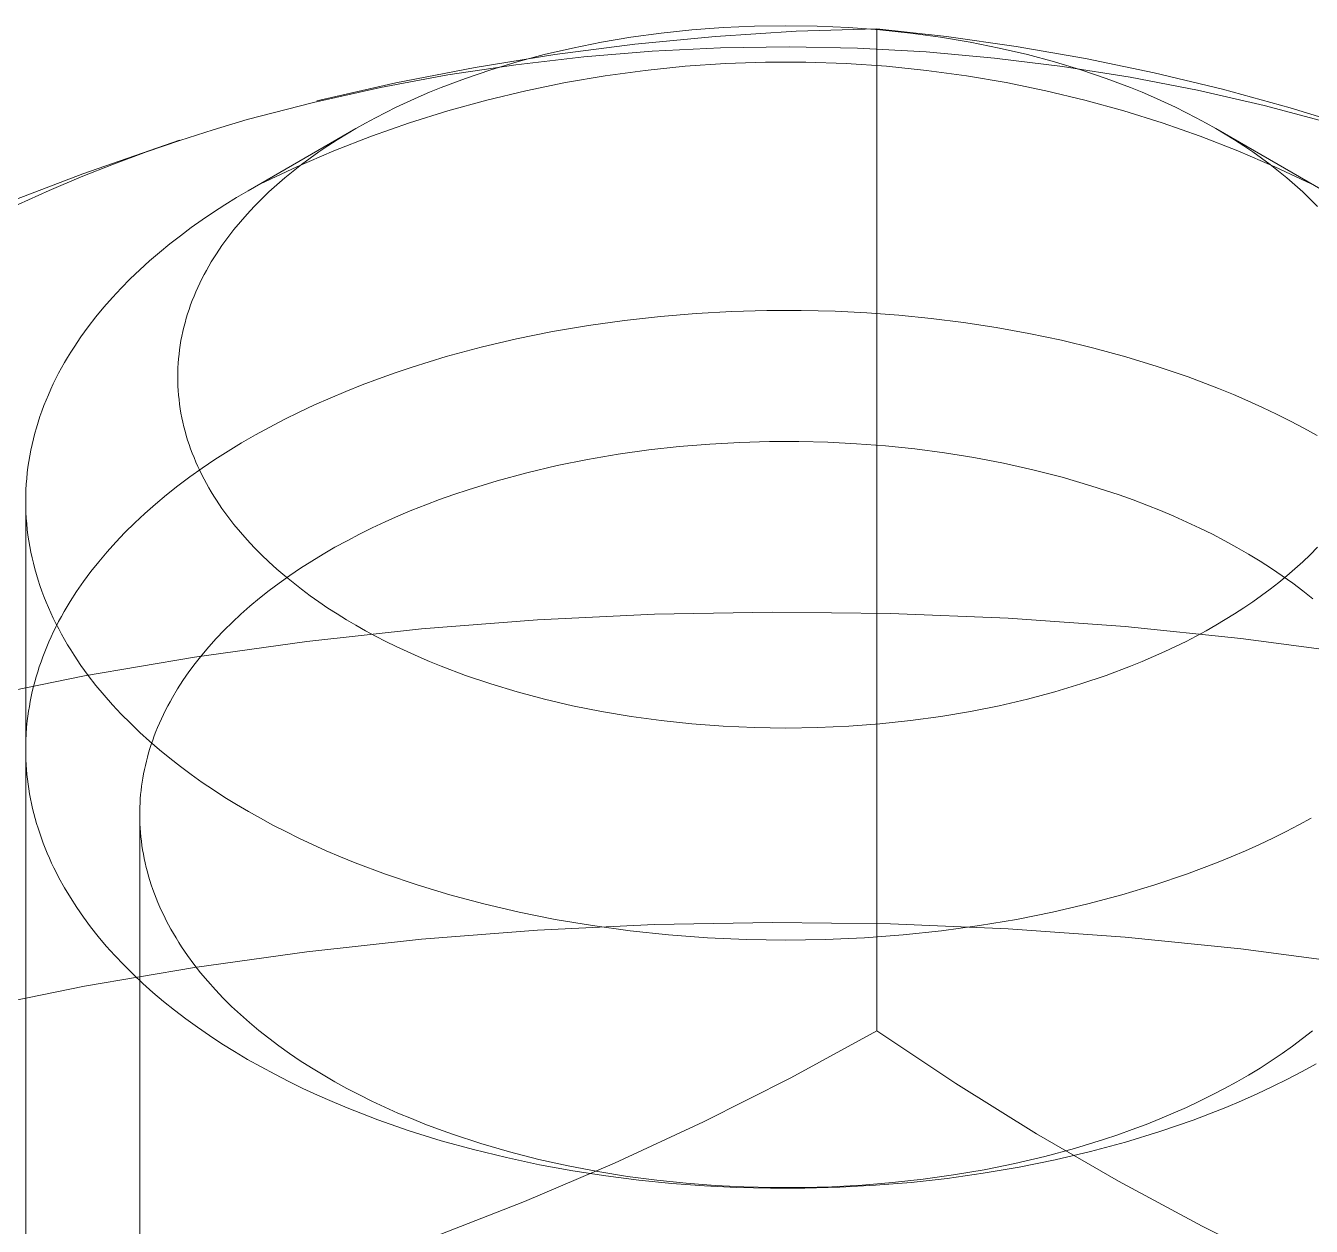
# Model space of a CAD drawing. Header units: millimetres. Extents: x -124 to 15640, y 659 to 4121.
# Drawn here: x 3997.46 to 4005.92, y 2338.92 to 2346.81 of the extents above; entities that cross this region are included whole.
import ezdxf

# ---------------------------------------------------------------- set-up
doc = ezdxf.new("R2010")
doc.units = ezdxf.units.MM
doc.layers.add('ZANO_R', color=7, linetype='Continuous', lineweight=0)

msp = doc.modelspace()

# ---------------------------------------------------------------- linework, layer by layer
at = {"layer": 'ZANO_R'}
for p, q in [((4001.445, 2346.7371), (4001.6438, 2346.7642)), ((4001.6438, 2346.7642), (4001.8459, 2346.7856)), ((4001.8459, 2346.7856), (4002.0503, 2346.8009)), ((4002.0003, 2346.7431), (4002.5309, 2346.7767)), ((4002.0503, 2346.8009), (4002.2565, 2346.8102)), ((4002.2565, 2346.8102), (4002.4634, 2346.8133)), ((4002.4634, 2346.8133), (4002.6704, 2346.8102)), ((4002.5309, 2346.7767), (4003.0623, 2346.7931)), ((4002.6704, 2346.8102), (4002.8766, 2346.8009)), ((4002.8766, 2346.8009), (4003.081, 2346.7856)), ((4003.0623, 2346.7931), (4003.5214, 2346.7424)), ((4003.0623, 2346.7931), (4003.0623, 2340.2032)), ((4003.081, 2346.7856), (4003.2831, 2346.7643)), ((4003.2831, 2346.7643), (4003.4819, 2346.7372)), ((4000.9438, 2346.6244), (4001.4711, 2346.6923)), ((4001.0598, 2346.6664), (4001.2501, 2346.7044)), ((4001.2501, 2346.7044), (4001.445, 2346.7371)), ((4001.4711, 2346.6923), (4002.0003, 2346.7431)), ((4003.4819, 2346.7372), (4003.6768, 2346.7045)), ((4003.5214, 2346.7424), (4003.9787, 2346.6773)), ((4003.6768, 2346.7045), (4003.8671, 2346.6665)), ((4000.419, 2346.5394), (4000.9438, 2346.6244)), ((4000.6866, 2346.5571), (4001.1345, 2346.6095)), ((4000.6955, 2346.5754), (4000.8748, 2346.6233)), ((4000.8748, 2346.6233), (4001.0598, 2346.6664)), ((4001.1345, 2346.6095), (4001.5838, 2346.6466)), ((4001.5838, 2346.6466), (4002.0342, 2346.6682)), ((4002.0342, 2346.6682), (4002.485, 2346.6745)), ((4002.485, 2346.6745), (4002.9358, 2346.6653)), ((4002.9358, 2346.6653), (4003.386, 2346.6407)), ((4003.386, 2346.6407), (4003.8352, 2346.6007)), ((4003.8352, 2346.6007), (4004.2826, 2346.5454)), ((4003.8671, 2346.6665), (4004.0522, 2346.6234)), ((4003.9787, 2346.6773), (4004.4338, 2346.5979)), ((4004.0522, 2346.6234), (4004.2315, 2346.5755)), ((4004.4338, 2346.5979), (4004.8861, 2346.5041)), ((3999.8973, 2346.4374), (4000.419, 2346.5394)), ((4000.2408, 2346.4895), (4000.6866, 2346.5571)), ((4000.3562, 2346.4667), (4000.5225, 2346.5231)), ((4000.5225, 2346.5231), (4000.6955, 2346.5754)), ((4001.5378, 2346.5194), (4001.2752, 2346.4837)), ((4001.8015, 2346.5462), (4001.5378, 2346.5194)), ((4002.066, 2346.5641), (4001.8015, 2346.5462)), ((4002.3309, 2346.573), (4002.066, 2346.5641)), ((4002.596, 2346.573), (4002.3309, 2346.573)), ((4002.8609, 2346.5641), (4002.596, 2346.573)), ((4003.1254, 2346.5462), (4002.8609, 2346.5641)), ((4003.3891, 2346.5195), (4003.1254, 2346.5462)), ((4003.6517, 2346.4838), (4003.3891, 2346.5195)), ((4004.2315, 2346.5755), (4004.4045, 2346.5232)), ((4004.2826, 2346.5454), (4004.728, 2346.4748)), ((4004.4045, 2346.5232), (4004.5708, 2346.4669)), ((3999.3791, 2346.3185), (3999.8973, 2346.4374)), ((3999.7976, 2346.4066), (4000.2408, 2346.4895)), ((4000.1969, 2346.4067), (4000.3562, 2346.4667)), ((4001.0139, 2346.4392), (4000.7542, 2346.386)), ((4001.2752, 2346.4837), (4001.0139, 2346.4392)), ((4003.913, 2346.4393), (4003.6517, 2346.4838)), ((4004.1727, 2346.3861), (4003.913, 2346.4393)), ((4004.5708, 2346.4669), (4004.73, 2346.4068)), ((4004.728, 2346.4748), (4005.1706, 2346.389)), ((4004.8861, 2346.5041), (4005.3352, 2346.3961)), ((3999.3575, 2346.3086), (3999.7976, 2346.4066)), ((3999.9719, 2346.3104), (4000.045, 2346.3433)), ((4000.045, 2346.3433), (4000.1201, 2346.3754)), ((4000.1201, 2346.3754), (4000.1969, 2346.4067)), ((4000.7542, 2346.386), (4000.4965, 2346.324)), ((4004.4304, 2346.3241), (4004.1727, 2346.3861)), ((4004.73, 2346.4068), (4004.8069, 2346.3755)), ((4004.8069, 2346.3755), (4004.882, 2346.3434)), ((4004.882, 2346.3434), (4004.9551, 2346.3106)), ((4005.1706, 2346.389), (4005.6101, 2346.2882)), ((4005.3352, 2346.3961), (4005.7807, 2346.2741)), ((3998.921, 2346.1956), (3999.3575, 2346.3086)), ((3999.8314, 2346.2427), (3999.9007, 2346.2769)), ((3999.9007, 2346.2769), (3999.9719, 2346.3104)), ((4000.4965, 2346.324), (4000.241, 2346.2533)), ((4004.6859, 2346.2534), (4004.4304, 2346.3241)), ((4004.9551, 2346.3106), (4005.0263, 2346.2771)), ((4005.0263, 2346.2771), (4005.0957, 2346.2429)), ((4005.6101, 2346.2882), (4006.0458, 2346.1723)), ((4005.7807, 2346.2741), (4006.2222, 2346.138)), ((3998.6977, 2346.1294), (3998.921, 2346.1956)), ((3999.6351, 2346.1368), (3999.6986, 2346.1726)), ((3999.6986, 2346.1726), (3999.764, 2346.208)), ((3999.9881, 2346.1741), (3999.7379, 2346.0863)), ((3999.764, 2346.208), (3999.8314, 2346.2427)), ((4000.241, 2346.2533), (3999.9881, 2346.1741)), ((4004.9388, 2346.1742), (4004.6859, 2346.2534)), ((4005.189, 2346.0865), (4004.9388, 2346.1742)), ((4005.0957, 2346.2429), (4005.163, 2346.2081)), ((4005.163, 2346.2081), (4005.2285, 2346.1728)), ((4005.2285, 2346.1728), (4005.2919, 2346.137)), ((3998.4764, 2346.0586), (3998.6977, 2346.1294)), ((3999.6351, 2346.1368), (3998.9279, 2345.7285)), ((3999.7379, 2346.0863), (3999.4909, 2345.9902)), ((3999.5118, 2346.0623), (3999.573, 2346.1001)), ((3999.573, 2346.1001), (3999.6351, 2346.1368)), ((4005.436, 2345.9904), (4005.189, 2346.0865)), ((4005.999, 2345.7287), (4005.2919, 2346.137)), ((4005.2919, 2346.137), (4005.354, 2346.1003)), ((4005.354, 2346.1003), (4005.4152, 2346.0625)), ((3997.8387, 2345.8399), (3998.4756, 2346.0613)), ((3998.2575, 2345.9832), (3998.4764, 2346.0586)), ((3999.3924, 2345.9834), (3999.4516, 2346.0234)), ((3999.4516, 2346.0234), (3999.5118, 2346.0623)), ((4005.4152, 2346.0625), (4005.4755, 2346.0236)), ((4005.4755, 2346.0236), (4005.5347, 2345.9836)), ((3998.0413, 2345.9033), (3998.2575, 2345.9832)), ((3999.4909, 2345.9902), (3999.2473, 2345.8858)), ((3999.2775, 2345.9001), (3999.3343, 2345.9423)), ((3999.3343, 2345.9423), (3999.3924, 2345.9834)), ((4005.6797, 2345.8861), (4005.436, 2345.9904)), ((4005.5347, 2345.9836), (4005.5927, 2345.9425)), ((4005.5927, 2345.9425), (4005.6496, 2345.9003)), ((3997.2093, 2345.5981), (3997.8387, 2345.8399)), ((3997.8284, 2345.8189), (3998.0413, 2345.9033)), ((3999.2473, 2345.8858), (3999.0073, 2345.7733)), ((3999.1677, 2345.8123), (3999.2219, 2345.8567)), ((3999.2219, 2345.8567), (3999.2775, 2345.9001)), ((4005.6496, 2345.9003), (4005.7052, 2345.857)), ((4005.9197, 2345.7735), (4005.6797, 2345.8861)), ((4005.7052, 2345.857), (4005.7594, 2345.8126)), ((3997.619, 2345.7299), (3997.8284, 2345.8189)), ((3999.0636, 2345.7204), (3999.1149, 2345.7669)), ((3999.1149, 2345.7669), (3999.1677, 2345.8123)), ((4005.7594, 2345.8126), (4005.8122, 2345.7671)), ((4005.8122, 2345.7671), (4005.8635, 2345.7206)), ((3997.4137, 2345.6366), (3997.619, 2345.7299)), ((3998.8503, 2345.6827), (3998.7738, 2345.6355)), ((3998.9279, 2345.7285), (3998.8503, 2345.6827)), ((3998.966, 2345.6244), (3999.014, 2345.6729)), ((3999.014, 2345.6729), (3999.0636, 2345.7204)), ((4005.8635, 2345.7206), (4005.9131, 2345.6731)), ((4005.9131, 2345.6731), (4005.9611, 2345.6246)), ((3998.6986, 2345.5868), (3998.6246, 2345.5368)), ((3998.7738, 2345.6355), (3998.6986, 2345.5868)), ((3998.9199, 2345.5749), (3998.966, 2345.6244)), ((3998.6246, 2345.5368), (3998.552, 2345.4854)), ((3998.8331, 2345.4732), (3998.8755, 2345.5245)), ((3998.8755, 2345.5245), (3998.9199, 2345.5749)), ((3998.4809, 2345.4326), (3998.4114, 2345.3785)), ((3998.552, 2345.4854), (3998.4809, 2345.4326)), ((3998.7542, 2345.368), (3998.7926, 2345.421)), ((3998.7926, 2345.421), (3998.8331, 2345.4732)), ((3998.4114, 2345.3785), (3998.3437, 2345.323)), ((3998.718, 2345.3141), (3998.7542, 2345.368)), ((3998.2777, 2345.2662), (3998.2136, 2345.208)), ((3998.3437, 2345.323), (3998.2777, 2345.2662)), ((3998.6677, 2345.232), (3998.6839, 2345.2596)), ((3998.6839, 2345.2596), (3998.7006, 2345.287)), ((3998.7006, 2345.287), (3998.718, 2345.3141)), ((3998.2136, 2345.208), (3998.1516, 2345.1486)), ((3998.6226, 2345.1483), (3998.637, 2345.1764)), ((3998.637, 2345.1764), (3998.6521, 2345.2043)), ((3998.6521, 2345.2043), (3998.6677, 2345.232)), ((3998.0916, 2345.088), (3998.0339, 2345.0262)), ((3998.1516, 2345.1486), (3998.0916, 2345.088)), ((3998.5828, 2345.0633), (3998.5954, 2345.0918)), ((3998.5954, 2345.0918), (3998.6087, 2345.1201)), ((3998.6087, 2345.1201), (3998.6226, 2345.1483)), ((3998.0339, 2345.0262), (3997.9785, 2344.9632)), ((3998.5485, 2344.977), (3998.5593, 2345.0059)), ((3998.5593, 2345.0059), (3998.5707, 2345.0346)), ((3998.5707, 2345.0346), (3998.5828, 2345.0633)), ((3997.9785, 2344.9632), (3997.9254, 2344.899)), ((3998.5199, 2344.8896), (3998.5288, 2344.9188)), ((3998.5288, 2344.9188), (3998.5383, 2344.948)), ((3998.5383, 2344.948), (3998.5485, 2344.977)), ((4001.639, 2344.9016), (4001.8744, 2344.921)), ((4001.8744, 2344.921), (4002.1076, 2344.9338)), ((4002.1076, 2344.9338), (4002.338, 2344.9402)), ((4002.338, 2344.9402), (4002.5649, 2344.9405)), ((4002.5649, 2344.9405), (4002.7877, 2344.9351)), ((4002.7877, 2344.9351), (4002.9958, 2344.9247)), ((4002.9958, 2344.9247), (4003.2064, 2344.9091)), ((4003.2064, 2344.9091), (4003.419, 2344.8879)), ((3997.8748, 2344.8338), (3997.8269, 2344.7675)), ((3997.9254, 2344.899), (3997.8748, 2344.8338)), ((3998.497, 2344.8014), (3998.504, 2344.8309)), ((3998.504, 2344.8309), (3998.5116, 2344.8603)), ((3998.5116, 2344.8603), (3998.5199, 2344.8896)), ((4000.9283, 2344.8017), (4001.1651, 2344.8421)), ((4001.1651, 2344.8421), (4001.4023, 2344.8753)), ((4001.4023, 2344.8753), (4001.639, 2344.9016)), ((4003.419, 2344.8879), (4003.633, 2344.8611)), ((4003.633, 2344.8611), (4003.8476, 2344.8283)), ((4003.8476, 2344.8283), (4004.0623, 2344.7896)), ((3997.8269, 2344.7675), (3997.7815, 2344.7002)), ((3998.48, 2344.7126), (3998.485, 2344.7422)), ((3998.485, 2344.7422), (3998.4907, 2344.7719)), ((3998.4907, 2344.7719), (3998.497, 2344.8014)), ((4000.4598, 2344.6992), (4000.6929, 2344.754)), ((4000.6929, 2344.754), (4000.9283, 2344.8017)), ((4004.0623, 2344.7896), (4004.2764, 2344.7447)), ((4004.2764, 2344.7447), (4004.489, 2344.6937)), ((3997.7599, 2344.6662), (3997.7389, 2344.632)), ((3997.7815, 2344.7002), (3997.7599, 2344.6662)), ((3998.469, 2344.6232), (3998.472, 2344.6531)), ((3998.472, 2344.6531), (3998.4757, 2344.6828)), ((3998.4757, 2344.6828), (3998.48, 2344.7126)), ((4000.23, 2344.6371), (4000.4598, 2344.6992)), ((4004.489, 2344.6937), (4004.6994, 2344.6365)), ((3997.7187, 2344.5976), (3997.6992, 2344.5629)), ((3997.7389, 2344.632), (3997.7187, 2344.5976)), ((3998.465, 2344.5635), (3998.4667, 2344.5934)), ((3998.4667, 2344.5934), (3998.469, 2344.6232)), ((3999.8937, 2344.5306), (4000.0046, 2344.5679)), ((4000.0046, 2344.5679), (4000.23, 2344.6371)), ((4004.6994, 2344.6365), (4004.9069, 2344.573)), ((4004.9069, 2344.573), (4005.1105, 2344.5035)), ((3997.6623, 2344.4929), (3997.645, 2344.4577)), ((3997.6804, 2344.528), (3997.6623, 2344.4929)), ((3997.6992, 2344.5629), (3997.6804, 2344.528)), ((3998.4637, 2344.5037), (3998.464, 2344.5336)), ((3998.464, 2344.4738), (3998.4637, 2344.5037)), ((3998.464, 2344.5336), (3998.465, 2344.5635)), ((3999.6765, 2344.451), (3999.7843, 2344.4917)), ((3999.7843, 2344.4917), (3999.8937, 2344.5306)), ((4005.1105, 2344.5035), (4005.3097, 2344.4279)), ((3997.6284, 2344.4222), (3997.6126, 2344.3866)), ((3997.645, 2344.4577), (3997.6284, 2344.4222)), ((3998.465, 2344.444), (3998.464, 2344.4738)), ((3998.4667, 2344.4141), (3998.465, 2344.444)), ((3998.469, 2344.3842), (3998.4667, 2344.4141)), ((3999.466, 2344.3648), (3999.5703, 2344.4087)), ((3999.5703, 2344.4087), (3999.6765, 2344.451)), ((4005.3097, 2344.4279), (4005.4073, 2344.3878)), ((3997.5832, 2344.3148), (3997.5697, 2344.2787)), ((3997.5975, 2344.3508), (3997.5832, 2344.3148)), ((3997.6126, 2344.3866), (3997.5975, 2344.3508)), ((3998.4721, 2344.3544), (3998.469, 2344.3842)), ((3998.4757, 2344.3247), (3998.4721, 2344.3544)), ((3998.4801, 2344.2949), (3998.4757, 2344.3247)), ((3999.263, 2344.2722), (3999.3635, 2344.3192)), ((3999.3635, 2344.3192), (3999.466, 2344.3648)), ((4005.4073, 2344.3878), (4005.5034, 2344.3464)), ((4005.5034, 2344.3464), (4005.5981, 2344.3035)), ((3997.557, 2344.2425), (3997.5451, 2344.2061)), ((3997.5697, 2344.2787), (3997.557, 2344.2425)), ((3998.4851, 2344.2652), (3998.4801, 2344.2949)), ((3998.4907, 2344.2356), (3998.4851, 2344.2652)), ((3998.4971, 2344.2061), (3998.4907, 2344.2356)), ((3999.1647, 2344.2236), (3999.263, 2344.2722)), ((4005.5981, 2344.3035), (4005.6911, 2344.2592)), ((4005.6911, 2344.2592), (4005.7824, 2344.2136)), ((3997.5339, 2344.1696), (3997.5236, 2344.1329)), ((3997.5451, 2344.2061), (3997.5339, 2344.1696)), ((3998.504, 2344.1766), (3998.4971, 2344.2061)), ((3998.5117, 2344.1472), (3998.504, 2344.1766)), ((3998.5199, 2344.1179), (3998.5117, 2344.1472)), ((3998.9747, 2344.1221), (3999.0685, 2344.1736)), ((3999.0685, 2344.1736), (3999.1647, 2344.2236)), ((4005.7824, 2344.2136), (4005.8719, 2344.1666)), ((4005.8719, 2344.1666), (4005.9595, 2344.1183)), ((3997.5053, 2344.0593), (3997.4975, 2344.0224)), ((3997.5141, 2344.0962), (3997.5053, 2344.0593)), ((3997.5236, 2344.1329), (3997.5141, 2344.0962)), ((3998.5289, 2344.0886), (3998.5199, 2344.1179)), ((3998.5384, 2344.0595), (3998.5289, 2344.0886)), ((3998.5486, 2344.0305), (3998.5384, 2344.0595)), ((3998.7943, 2344.0153), (3998.8832, 2344.0694)), ((3998.8832, 2344.0694), (3998.9747, 2344.1221)), ((4001.9628, 2344.0622), (4001.7627, 2344.0457)), ((4002.161, 2344.0731), (4001.9628, 2344.0622)), ((4002.3569, 2344.0786), (4002.161, 2344.0731)), ((4002.5497, 2344.0788), (4002.3569, 2344.0786)), ((4002.7391, 2344.0742), (4002.5497, 2344.0788)), ((4002.9279, 2344.0647), (4002.7391, 2344.0742)), ((4003.119, 2344.05), (4002.9279, 2344.0647)), ((3997.4904, 2343.9853), (3997.4841, 2343.9482)), ((3997.4975, 2344.0224), (3997.4904, 2343.9853)), ((3998.5594, 2344.0016), (3998.5486, 2344.0305)), ((3998.5708, 2343.9729), (3998.5594, 2344.0016)), ((3998.5829, 2343.9442), (3998.5708, 2343.9729)), ((3998.7079, 2343.96), (3998.7943, 2344.0153)), ((4001.3599, 2343.9951), (4001.1586, 2343.9608)), ((4001.5615, 2344.0234), (4001.3599, 2343.9951)), ((4001.7627, 2344.0457), (4001.5615, 2344.0234)), ((4003.312, 2344.03), (4003.119, 2344.05)), ((4003.5062, 2344.0044), (4003.312, 2344.03)), ((4003.7009, 2343.9731), (4003.5062, 2344.0044)), ((4003.8954, 2343.9359), (4003.7009, 2343.9731)), ((3997.4787, 2343.9111), (3997.4741, 2343.8738)), ((3997.4841, 2343.9482), (3997.4787, 2343.9111)), ((3998.5431, 2343.8459), (3998.6241, 2343.9035)), ((3998.5956, 2343.9157), (3998.5829, 2343.9442)), ((3998.6088, 2343.8874), (3998.5956, 2343.9157)), ((3998.6227, 2343.8592), (3998.6088, 2343.8874)), ((3998.6241, 2343.9035), (3998.7079, 2343.96)), ((4000.9585, 2343.9203), (4000.7604, 2343.8737)), ((4001.1586, 2343.9608), (4000.9585, 2343.9203)), ((4004.089, 2343.8928), (4003.8954, 2343.9359)), ((4004.2808, 2343.8437), (4004.089, 2343.8928)), ((3997.4704, 2343.8366), (3997.4674, 2343.7993)), ((3997.4741, 2343.8738), (3997.4704, 2343.8366)), ((3998.4648, 2343.7873), (3998.5431, 2343.8459)), ((3998.6372, 2343.8311), (3998.6227, 2343.8592)), ((3998.6522, 2343.8032), (3998.6372, 2343.8311)), ((3998.6678, 2343.7755), (3998.6522, 2343.8032)), ((4000.5651, 2343.8209), (4000.3734, 2343.7621)), ((4000.7604, 2343.8737), (4000.5651, 2343.8209)), ((4004.4702, 2343.7886), (4004.2808, 2343.8437)), ((3997.4641, 2343.7246), (3997.4637, 2343.6872)), ((3997.4653, 2343.7619), (3997.4641, 2343.7246)), ((3997.4674, 2343.7993), (3997.4653, 2343.7619)), ((3998.3167, 2343.6671), (3998.3893, 2343.7277)), ((3998.3893, 2343.7277), (3998.4648, 2343.7873)), ((3998.684, 2343.7479), (3998.6678, 2343.7755)), ((3998.7008, 2343.7205), (3998.684, 2343.7479)), ((3998.7181, 2343.6934), (3998.7008, 2343.7205)), ((4000.2792, 2343.7304), (4000.1862, 2343.6973)), ((4000.3734, 2343.7621), (4000.2792, 2343.7304)), ((4004.6562, 2343.7276), (4004.4702, 2343.7886)), ((4004.7477, 2343.6949), (4004.6562, 2343.7276)), ((3997.4637, 2343.6872), (3997.4641, 2343.6498)), ((3997.4641, 2343.6498), (3997.4654, 2343.6125)), ((3998.2471, 2343.6058), (3998.3167, 2343.6671)), ((3998.7544, 2343.6395), (3998.7181, 2343.6934)), ((3998.7928, 2343.5865), (3998.7544, 2343.6395)), ((4000.0946, 2343.6627), (4000.0043, 2343.6268)), ((4000.1862, 2343.6973), (4000.0946, 2343.6627)), ((4004.8381, 2343.6607), (4004.7477, 2343.6949)), ((4004.9272, 2343.6251), (4004.8381, 2343.6607)), ((3997.4637, 2342.0476), (3997.4637, 2343.6125)), ((3997.4654, 2343.6125), (3997.4674, 2343.5752)), ((3997.4674, 2343.5752), (3997.4704, 2343.5378)), ((3998.1804, 2343.5436), (3998.2471, 2343.6058)), ((3998.8333, 2343.5343), (3998.7928, 2343.5865)), ((3999.8285, 2343.5507), (3999.7431, 2343.5107)), ((3999.9156, 2343.5894), (3999.8285, 2343.5507)), ((4000.0043, 2343.6268), (3999.9156, 2343.5894)), ((4005.0149, 2343.588), (4004.9272, 2343.6251)), ((4005.1013, 2343.5496), (4005.0149, 2343.588)), ((4005.186, 2343.5098), (4005.1013, 2343.5496)), ((3997.4704, 2343.5378), (3997.4741, 2343.5006)), ((3997.4741, 2343.5006), (3997.4787, 2343.4633)), ((3998.056, 2343.4173), (3998.1167, 2343.4808)), ((3998.1167, 2343.4808), (3998.1804, 2343.5436)), ((3998.8757, 2343.483), (3998.8333, 2343.5343)), ((3998.9201, 2343.4326), (3998.8757, 2343.483)), ((3999.6595, 2343.4694), (3999.5778, 2343.4269)), ((3999.7431, 2343.5107), (3999.6595, 2343.4694)), ((4005.2692, 2343.4687), (4005.186, 2343.5098)), ((4005.3506, 2343.4263), (4005.2692, 2343.4687)), ((3997.4787, 2343.4633), (3997.4842, 2343.4262)), ((3997.4842, 2343.4262), (3997.4904, 2343.3891)), ((3997.4904, 2343.3891), (3997.4975, 2343.3521)), ((3997.9984, 2343.3532), (3998.056, 2343.4173)), ((3998.9663, 2343.3831), (3998.9201, 2343.4326)), ((3999.0142, 2343.3346), (3998.9663, 2343.3831)), ((3999.498, 2343.3832), (3999.4203, 2343.3383)), ((3999.5778, 2343.4269), (3999.498, 2343.3832)), ((4005.4302, 2343.3827), (4005.3506, 2343.4263)), ((4005.5079, 2343.3378), (4005.4302, 2343.3827)), ((4005.9613, 2343.3834), (4005.9133, 2343.3349)), ((3997.4975, 2343.3521), (3997.5054, 2343.3151)), ((3997.5054, 2343.3151), (3997.5141, 2343.2783)), ((3997.9438, 2343.2887), (3997.9984, 2343.3532)), ((3999.0639, 2343.2871), (3999.0142, 2343.3346)), ((3999.4203, 2343.3383), (3999.3447, 2343.2924)), ((4005.5836, 2343.2918), (4005.5079, 2343.3378)), ((4005.9133, 2343.3349), (4005.8637, 2343.2873)), ((3997.5141, 2343.2783), (3997.5237, 2343.2415)), ((3997.5237, 2343.2415), (3997.534, 2343.2049)), ((3997.8437, 2343.1583), (3997.8922, 2343.2237)), ((3997.8922, 2343.2237), (3997.9438, 2343.2887)), ((3999.1151, 2343.2406), (3999.0639, 2343.2871)), ((3999.1679, 2343.1952), (3999.1151, 2343.2406)), ((3999.2712, 2343.2454), (3999.2001, 2343.1974)), ((3999.3447, 2343.2924), (3999.2712, 2343.2454)), ((4005.6573, 2343.2446), (4005.5836, 2343.2918)), ((4005.7288, 2343.1963), (4005.6573, 2343.2446)), ((4005.8124, 2343.2408), (4005.7597, 2343.1954)), ((4005.8637, 2343.2873), (4005.8124, 2343.2408)), ((3997.534, 2343.2049), (3997.5452, 2343.1683)), ((3997.5452, 2343.1683), (3997.5571, 2343.1319)), ((3997.5571, 2343.1319), (3997.5698, 2343.0957)), ((3997.7983, 2343.0927), (3997.8437, 2343.1583)), ((3999.1312, 2343.1484), (3999.0646, 2343.0986)), ((3999.2001, 2343.1974), (3999.1312, 2343.1484)), ((3999.2221, 2343.1508), (3999.1679, 2343.1952)), ((3999.2777, 2343.1075), (3999.2221, 2343.1508)), ((4005.7055, 2343.151), (4005.6499, 2343.1077)), ((4005.7597, 2343.1954), (4005.7055, 2343.151)), ((4005.7981, 2343.147), (4005.7288, 2343.1963)), ((4005.8651, 2343.0967), (4005.7981, 2343.147)), ((3997.5698, 2343.0957), (3997.5833, 2343.0596)), ((3997.5833, 2343.0596), (3997.5976, 2343.0236)), ((3997.7559, 2343.0269), (3997.7983, 2343.0927)), ((3999.0005, 2343.0479), (3998.9388, 2342.9964)), ((3999.0646, 2343.0986), (3999.0005, 2343.0479)), ((3999.3346, 2343.0652), (3999.2777, 2343.1075)), ((3999.3927, 2343.0241), (3999.3346, 2343.0652)), ((4005.593, 2343.0654), (4005.5349, 2343.0243)), ((4005.6499, 2343.1077), (4005.593, 2343.0654)), ((4005.9298, 2343.0455), (4005.8651, 2343.0967)), ((3997.5976, 2343.0236), (3997.6127, 2342.9878)), ((3997.6127, 2342.9878), (3997.6285, 2342.9522)), ((3997.698, 2342.9278), (3997.7166, 2342.9608)), ((3997.7166, 2342.9608), (3997.7559, 2343.0269)), ((3998.9388, 2342.9964), (3998.8796, 2342.9443)), ((3999.4519, 2342.9841), (3999.3927, 2343.0241)), ((3999.5121, 2342.9452), (3999.4519, 2342.9841)), ((4001.6005, 2342.9436), (4002.3755, 2342.9578)), ((4002.3755, 2342.9578), (4003.1517, 2342.9488)), ((4005.4758, 2342.9843), (4005.4155, 2342.9454)), ((4005.5349, 2343.0243), (4005.4758, 2342.9843)), ((3997.6285, 2342.9522), (3997.6451, 2342.9168)), ((3997.6451, 2342.9168), (3997.6625, 2342.8815)), ((3997.6625, 2342.8815), (3997.6805, 2342.8464)), ((3997.6632, 2342.8617), (3997.6802, 2342.8947)), ((3997.6802, 2342.8947), (3997.698, 2342.9278)), ((3998.8229, 2342.8915), (3998.7687, 2342.838)), ((3998.8796, 2342.9443), (3998.8229, 2342.8915)), ((3999.5733, 2342.9074), (3999.5121, 2342.9452)), ((3999.6354, 2342.8708), (3999.5733, 2342.9074)), ((4000.0667, 2342.8466), (4000.8299, 2342.9064)), ((4000.8299, 2342.9064), (4001.6005, 2342.9436)), ((4003.1517, 2342.9488), (4003.9261, 2342.9167)), ((4003.9261, 2342.9167), (4004.6956, 2342.8615)), ((4005.3543, 2342.9076), (4005.2923, 2342.871)), ((4005.4155, 2342.9454), (4005.3543, 2342.9076)), ((3997.6164, 2342.7625), (3997.6313, 2342.7955)), ((3997.6313, 2342.7955), (3997.6469, 2342.8286)), ((3997.6469, 2342.8286), (3997.6632, 2342.8617)), ((3997.6805, 2342.8464), (3997.6993, 2342.8115)), ((3997.6993, 2342.8115), (3997.7189, 2342.7769)), ((3998.7687, 2342.838), (3998.7172, 2342.7841)), ((3999.3138, 2342.7648), (4000.0667, 2342.8466)), ((3999.6989, 2342.8349), (3999.6354, 2342.8708)), ((3999.7643, 2342.7996), (3999.6989, 2342.8349)), ((3999.8317, 2342.7648), (3999.7643, 2342.7996)), ((4004.6956, 2342.8615), (4005.457, 2342.7837)), ((4005.1634, 2342.7998), (4005.096, 2342.765)), ((4005.2288, 2342.8351), (4005.1634, 2342.7998)), ((4005.2923, 2342.871), (4005.2288, 2342.8351)), ((3997.5889, 2342.6965), (3997.6023, 2342.7295)), ((3997.6023, 2342.7295), (3997.6164, 2342.7625)), ((3997.7189, 2342.7769), (3997.7391, 2342.7424)), ((3997.7391, 2342.7424), (3997.7601, 2342.7082)), ((3997.7601, 2342.7082), (3997.7817, 2342.6742)), ((3998.574, 2342.6617), (3999.3138, 2342.7648)), ((3998.6682, 2342.7296), (3998.6217, 2342.6747)), ((3998.7172, 2342.7841), (3998.6682, 2342.7296)), ((3999.901, 2342.7307), (3999.8317, 2342.7648)), ((3999.9722, 2342.6971), (3999.901, 2342.7307)), ((4005.0267, 2342.7308), (4004.9555, 2342.6973)), ((4005.096, 2342.765), (4005.0267, 2342.7308)), ((4005.457, 2342.7837), (4006.2075, 2342.6838)), ((3997.553, 2342.5977), (3997.5643, 2342.6306)), ((3997.5643, 2342.6306), (3997.5763, 2342.6635)), ((3997.5763, 2342.6635), (3997.5889, 2342.6965)), ((3997.7817, 2342.6742), (3997.8271, 2342.607)), ((3997.8498, 2342.5381), (3998.574, 2342.6617)), ((3998.5779, 2342.6195), (3998.5367, 2342.564)), ((3998.6217, 2342.6747), (3998.5779, 2342.6195)), ((4000.0454, 2342.6643), (3999.9722, 2342.6971)), ((4000.1204, 2342.6322), (4000.0454, 2342.6643)), ((4000.1973, 2342.6009), (4000.1204, 2342.6322)), ((4004.8073, 2342.6324), (4004.7304, 2342.6011)), ((4004.8823, 2342.6645), (4004.8073, 2342.6324)), ((4004.9555, 2342.6973), (4004.8823, 2342.6645)), ((3997.1438, 2342.395), (3997.8498, 2342.5381)), ((3997.5326, 2342.5322), (3997.5425, 2342.5649)), ((3997.5425, 2342.5649), (3997.553, 2342.5977)), ((3997.8271, 2342.607), (3997.8751, 2342.5407)), ((3997.8751, 2342.5407), (3997.9256, 2342.4754)), ((3998.5367, 2342.564), (3998.4981, 2342.5082)), ((4000.3566, 2342.5409), (4000.1973, 2342.6009)), ((4000.5229, 2342.4845), (4000.3566, 2342.5409)), ((4004.5711, 2342.541), (4004.4048, 2342.4846)), ((4004.7304, 2342.6011), (4004.5711, 2342.541)), ((3997.5072, 2342.4344), (3997.515, 2342.4669)), ((3997.515, 2342.4669), (3997.5235, 2342.4995)), ((3997.5235, 2342.4995), (3997.5326, 2342.5322)), ((3997.9256, 2342.4754), (3997.9787, 2342.4113)), ((3998.4621, 2342.4522), (3998.4286, 2342.3961)), ((3998.4981, 2342.5082), (3998.4621, 2342.4522)), ((4000.6959, 2342.4322), (4000.5229, 2342.4845)), ((4004.4048, 2342.4846), (4004.2319, 2342.4324)), ((3997.4878, 2342.3375), (3997.4936, 2342.3697)), ((3997.4936, 2342.3697), (3997.5001, 2342.402)), ((3997.5001, 2342.402), (3997.5072, 2342.4344)), ((3997.9787, 2342.4113), (3998.0342, 2342.3483)), ((3998.4129, 2342.368), (3998.3977, 2342.3399)), ((3998.4286, 2342.3961), (3998.4129, 2342.368)), ((4000.8752, 2342.3844), (4000.6959, 2342.4322)), ((4001.0602, 2342.3413), (4000.8752, 2342.3844)), ((4004.0526, 2342.3845), (4003.8675, 2342.3414)), ((4004.2319, 2342.4324), (4004.0526, 2342.3845)), ((3997.4781, 2342.2733), (3997.4826, 2342.3053)), ((3997.4826, 2342.3053), (3997.4878, 2342.3375)), ((3998.0342, 2342.3483), (3998.0919, 2342.2864)), ((3998.0919, 2342.2864), (3998.1519, 2342.2258)), ((3998.3694, 2342.2837), (3998.3561, 2342.2556)), ((3998.3832, 2342.3118), (3998.3694, 2342.2837)), ((3998.3977, 2342.3399), (3998.3832, 2342.3118)), ((4001.2505, 2342.3032), (4001.0602, 2342.3413)), ((4001.4454, 2342.2705), (4001.2505, 2342.3032)), ((4003.6773, 2342.3033), (4003.4824, 2342.2706)), ((4003.8675, 2342.3414), (4003.6773, 2342.3033)), ((3997.4668, 2342.1558), (3997.4699, 2342.1987)), ((3997.4699, 2342.1987), (3997.4742, 2342.2414)), ((3997.4742, 2342.2414), (3997.4781, 2342.2733)), ((3998.1519, 2342.2258), (3998.2139, 2342.1664)), ((3998.3315, 2342.1994), (3998.3201, 2342.1714)), ((3998.3435, 2342.2275), (3998.3315, 2342.1994)), ((3998.3561, 2342.2556), (3998.3435, 2342.2275)), ((4001.6443, 2342.2434), (4001.4454, 2342.2705)), ((4001.8463, 2342.2221), (4001.6443, 2342.2434)), ((4002.0508, 2342.2068), (4001.8463, 2342.2221)), ((4002.2569, 2342.1976), (4002.0508, 2342.2068)), ((4002.4639, 2342.1945), (4002.2569, 2342.1976)), ((4002.6709, 2342.1976), (4002.4639, 2342.1945)), ((4002.877, 2342.2068), (4002.6709, 2342.1976)), ((4003.0815, 2342.2222), (4002.877, 2342.2068)), ((4003.2835, 2342.2435), (4003.0815, 2342.2222)), ((4003.4824, 2342.2706), (4003.2835, 2342.2435)), ((3997.4647, 2342.1128), (3997.4668, 2342.1558)), ((3998.2139, 2342.1664), (3998.278, 2342.1083)), ((3998.2992, 2342.1154), (3998.2896, 2342.0874)), ((3998.3094, 2342.1434), (3998.2992, 2342.1154)), ((3998.3201, 2342.1714), (3998.3094, 2342.1434)), ((3997.4641, 2342.0163), (3997.4637, 2342.0476)), ((3998.2723, 2342.0317), (3998.2645, 2342.004)), ((3998.2807, 2342.0596), (3998.2723, 2342.0317)), ((3998.278, 2342.1083), (3998.344, 2342.0515)), ((3998.2896, 2342.0874), (3998.2807, 2342.0596)), ((3998.344, 2342.0515), (3998.4118, 2341.996)), ((3997.4637, 2334.3116), (3997.4637, 2341.9818)), ((3997.4651, 2341.9849), (3997.4641, 2342.0163)), ((3997.4667, 2341.9534), (3997.4651, 2341.9849)), ((3997.4689, 2341.9218), (3997.4667, 2341.9534)), ((3998.2507, 2341.9486), (3998.2446, 2341.9211)), ((3998.2573, 2341.9763), (3998.2507, 2341.9486)), ((3998.2645, 2342.004), (3998.2573, 2341.9763)), ((3998.4118, 2341.996), (3998.4813, 2341.9419)), ((3997.4718, 2341.8901), (3997.4689, 2341.9218)), ((3997.4752, 2341.8582), (3997.4718, 2341.8901)), ((3997.4793, 2341.8263), (3997.4752, 2341.8582)), ((3998.2342, 2341.8662), (3998.2298, 2341.8389)), ((3998.2391, 2341.8936), (3998.2342, 2341.8662)), ((3998.2446, 2341.9211), (3998.2391, 2341.8936)), ((3998.4813, 2341.9419), (3998.5523, 2341.8891)), ((3998.5523, 2341.8891), (3998.6249, 2341.8377)), ((3997.484, 2341.7943), (3997.4793, 2341.8263)), ((3997.4894, 2341.7622), (3997.484, 2341.7943)), ((3998.2226, 2341.7846), (3998.2198, 2341.7575)), ((3998.2259, 2341.8117), (3998.2226, 2341.7846)), ((3998.2298, 2341.8389), (3998.2259, 2341.8117)), ((3998.6249, 2341.8377), (3998.6989, 2341.7877)), ((3998.6989, 2341.7877), (3998.7742, 2341.739)), ((3997.4953, 2341.73), (3997.4894, 2341.7622)), ((3997.502, 2341.6977), (3997.4953, 2341.73)), ((3997.5093, 2341.6654), (3997.502, 2341.6977)), ((3998.2158, 2341.7028), (3998.2145, 2341.6753)), ((3998.2175, 2341.7302), (3998.2158, 2341.7028)), ((3998.2198, 2341.7575), (3998.2175, 2341.7302)), ((3998.7742, 2341.739), (3998.8507, 2341.6918)), ((3998.8507, 2341.6918), (3998.9283, 2341.646)), ((3997.5172, 2341.633), (3997.5093, 2341.6654)), ((3997.5258, 2341.6006), (3997.5172, 2341.633)), ((3998.2138, 2341.6476), (3998.2137, 2341.6198)), ((3998.2137, 2341.6198), (3998.2141, 2341.5919)), ((3998.2145, 2341.6753), (3998.2138, 2341.6476)), ((3998.9283, 2341.646), (3999.0077, 2341.6012)), ((3997.5351, 2341.5681), (3997.5258, 2341.6006)), ((3997.5451, 2341.5356), (3997.5351, 2341.5681)), ((3997.5557, 2341.503), (3997.5451, 2341.5356)), ((3998.2137, 2334.7472), (3998.2137, 2341.5639)), ((3998.2141, 2341.5919), (3998.215, 2341.5639)), ((3998.215, 2341.5639), (3998.2165, 2341.5358)), ((3998.2165, 2341.5358), (3998.2186, 2341.5076)), ((3999.0077, 2341.6012), (3999.0895, 2341.5571)), ((3999.0895, 2341.5571), (3999.1737, 2341.5136)), ((4005.7541, 2341.5138), (4005.8383, 2341.5573)), ((4005.8383, 2341.5573), (4005.9201, 2341.6014)), ((3997.567, 2341.4704), (3997.5557, 2341.503)), ((3997.579, 2341.4378), (3997.567, 2341.4704)), ((3997.5917, 2341.4052), (3997.579, 2341.4378)), ((3998.2186, 2341.5076), (3998.2212, 2341.4793)), ((3998.2212, 2341.4793), (3998.2245, 2341.4509)), ((3998.2245, 2341.4509), (3998.2283, 2341.4224)), ((3999.1737, 2341.5136), (3999.2603, 2341.4709)), ((3999.2603, 2341.4709), (3999.3494, 2341.429)), ((4005.5784, 2341.4292), (4005.6674, 2341.4711)), ((4005.6674, 2341.4711), (4005.7541, 2341.5138)), ((3997.6051, 2341.3726), (3997.5917, 2341.4052)), ((3997.6192, 2341.3399), (3997.6051, 2341.3726)), ((3998.2283, 2341.4224), (3998.2327, 2341.3938)), ((3998.2327, 2341.3938), (3998.2377, 2341.3651)), ((3998.2377, 2341.3651), (3998.2433, 2341.3364)), ((3999.3494, 2341.429), (3999.4408, 2341.3879)), ((3999.4408, 2341.3879), (3999.5346, 2341.3478)), ((4005.3932, 2341.348), (4005.487, 2341.3881)), ((4005.487, 2341.3881), (4005.5784, 2341.4292)), ((3997.634, 2341.3073), (3997.6192, 2341.3399)), ((3997.6495, 2341.2747), (3997.634, 2341.3073)), ((3997.6657, 2341.2421), (3997.6495, 2341.2747)), ((3998.2433, 2341.3364), (3998.2495, 2341.3076)), ((3998.2495, 2341.3076), (3998.2563, 2341.2787)), ((3998.2563, 2341.2787), (3998.2638, 2341.2498)), ((3999.5346, 2341.3478), (3999.6307, 2341.3087)), ((3999.6307, 2341.3087), (3999.8298, 2341.2336)), ((4005.098, 2341.2338), (4005.2971, 2341.3089)), ((4005.2971, 2341.3089), (4005.3932, 2341.348)), ((3997.6826, 2341.2095), (3997.6657, 2341.2421)), ((3997.7185, 2341.1445), (3997.6826, 2341.2095)), ((3998.2638, 2341.2498), (3998.2719, 2341.2209)), ((3998.2719, 2341.2209), (3998.2806, 2341.1919)), ((3998.2806, 2341.1919), (3998.2899, 2341.1628)), ((3999.8298, 2341.2336), (4000.0377, 2341.1632)), ((4004.8901, 2341.1633), (4005.098, 2341.2338)), ((3997.7573, 2341.0797), (3997.7185, 2341.1445)), ((3998.2899, 2341.1628), (3998.2999, 2341.1338)), ((3998.2999, 2341.1338), (3998.3105, 2341.1047)), ((3998.3105, 2341.1047), (3998.3218, 2341.0756)), ((4000.0377, 2341.1632), (4000.2539, 2341.0978)), ((4000.2539, 2341.0978), (4000.478, 2341.038)), ((4004.4498, 2341.0381), (4004.6739, 2341.098)), ((4004.6739, 2341.098), (4004.8901, 2341.1633)), ((3997.7989, 2341.0151), (3997.7573, 2341.0797)), ((3997.8434, 2340.9509), (3997.7989, 2341.0151)), ((3998.3218, 2341.0756), (3998.3337, 2341.0465)), ((3998.3337, 2341.0465), (3998.3463, 2341.0174)), ((3998.3463, 2341.0174), (3998.3595, 2340.9883)), ((4000.478, 2341.038), (4000.7094, 2340.9841)), ((4004.2185, 2340.9843), (4004.4498, 2341.0381)), ((3997.8907, 2340.887), (3997.8434, 2340.9509)), ((3998.3595, 2340.9883), (3998.3734, 2340.9592)), ((3998.3734, 2340.9592), (3998.3879, 2340.9302)), ((3998.3879, 2340.9302), (3998.4031, 2340.9011)), ((4000.7094, 2340.9841), (4000.9472, 2340.9366)), ((4000.9472, 2340.9366), (4001.1909, 2340.8957)), ((4003.737, 2340.8958), (4003.9806, 2340.9367)), ((4003.9806, 2340.9367), (4004.2185, 2340.9843)), ((3997.9409, 2340.8236), (3997.8907, 2340.887)), ((3998.4031, 2340.9011), (3998.419, 2340.8721)), ((3998.419, 2340.8721), (3998.4355, 2340.8432)), ((3998.4355, 2340.8432), (3998.4527, 2340.8142)), ((4000.8299, 2340.8652), (4000.0667, 2340.8054)), ((4001.6005, 2340.9023), (4000.8299, 2340.8652)), ((4001.1909, 2340.8957), (4001.4394, 2340.8618)), ((4001.4394, 2340.8618), (4001.692, 2340.8352)), ((4002.3755, 2340.9165), (4001.6005, 2340.9023)), ((4003.1517, 2340.9076), (4002.3755, 2340.9165)), ((4003.9261, 2340.8754), (4003.1517, 2340.9076)), ((4003.2359, 2340.8353), (4003.4885, 2340.8619)), ((4003.4885, 2340.8619), (4003.737, 2340.8958)), ((4004.6956, 2340.8203), (4003.9261, 2340.8754)), ((3997.9939, 2340.7607), (3997.9409, 2340.8236)), ((3998.0497, 2340.6983), (3997.9939, 2340.7607)), ((3998.4527, 2340.8142), (3998.4706, 2340.7854)), ((3998.4706, 2340.7854), (3998.4891, 2340.7566)), ((4000.0667, 2340.8054), (3999.3138, 2340.7236)), ((4001.692, 2340.8352), (4001.9476, 2340.816)), ((4001.9476, 2340.816), (4002.2052, 2340.8045)), ((4002.2052, 2340.8045), (4002.464, 2340.8006)), ((4002.464, 2340.8006), (4002.7227, 2340.8045)), ((4002.7227, 2340.8045), (4002.9803, 2340.8161)), ((4002.9803, 2340.8161), (4003.2359, 2340.8353)), ((4005.457, 2340.7425), (4004.6956, 2340.8203)), ((3998.1082, 2340.6366), (3998.0497, 2340.6983)), ((3998.4891, 2340.7566), (3998.5282, 2340.6992)), ((3998.5282, 2340.6992), (3998.5699, 2340.6422)), ((3999.3138, 2340.7236), (3998.574, 2340.6204)), ((4006.2075, 2340.6426), (4005.457, 2340.7425)), ((3998.574, 2340.6204), (3997.8498, 2340.4968)), ((3998.1695, 2340.5756), (3998.1082, 2340.6366)), ((3998.5699, 2340.6422), (3998.6143, 2340.5856)), ((3998.2336, 2340.5153), (3998.1695, 2340.5756)), ((3998.3003, 2340.4558), (3998.2336, 2340.5153)), ((3998.6143, 2340.5856), (3998.6613, 2340.5294)), ((3998.6613, 2340.5294), (3998.711, 2340.4738)), ((3997.8498, 2340.4968), (3997.1438, 2340.3537)), ((3998.3696, 2340.3972), (3998.3003, 2340.4558)), ((3998.711, 2340.4738), (3998.7632, 2340.4188)), ((3998.4415, 2340.3396), (3998.3696, 2340.3972)), ((3998.5159, 2340.2829), (3998.4415, 2340.3396)), ((3998.7632, 2340.4188), (3998.818, 2340.3644)), ((3998.818, 2340.3644), (3998.8754, 2340.3107)), ((3998.5927, 2340.2272), (3998.5159, 2340.2829)), ((3998.8754, 2340.3107), (3998.9352, 2340.2578)), ((3998.9352, 2340.2578), (3998.9975, 2340.2057)), ((3998.672, 2340.1726), (3998.5927, 2340.2272)), ((3998.7535, 2340.1192), (3998.672, 2340.1726)), ((3998.9975, 2340.2057), (3999.0622, 2340.1545)), ((4003.0623, 2340.2032), (4002.4965, 2339.8948)), ((4003.5816, 2339.8568), (4003.0623, 2340.2032)), ((4005.8627, 2340.1526), (4005.9269, 2340.2033)), ((3998.8374, 2340.0669), (3998.7535, 2340.1192)), ((3999.0622, 2340.1545), (3999.1292, 2340.1042)), ((3999.1292, 2340.1042), (3999.1985, 2340.0549)), ((4005.7273, 2340.0538), (4005.7962, 2340.1028)), ((4005.7962, 2340.1028), (4005.8627, 2340.1526)), ((3998.9233, 2340.0159), (3998.8374, 2340.0669)), ((3999.0114, 2339.9662), (3998.9233, 2340.0159)), ((3999.1985, 2340.0549), (3999.27, 2340.0066)), ((3999.27, 2340.0066), (3999.3437, 2339.9594)), ((4005.5827, 2339.9588), (4005.6561, 2340.0058)), ((4005.6561, 2340.0058), (4005.7273, 2340.0538)), ((3999.1015, 2339.9178), (3999.0114, 2339.9662)), ((3999.1934, 2339.8707), (3999.1015, 2339.9178)), ((3999.3437, 2339.9594), (3999.4194, 2339.9134)), ((3999.4194, 2339.9134), (3999.4971, 2339.8685)), ((4005.507, 2339.9129), (4005.5827, 2339.9588)), ((4005.8588, 2339.9352), (4005.7627, 2339.8852)), ((4005.9527, 2339.9866), (4005.8588, 2339.9352)), ((3999.2872, 2339.825), (3999.1934, 2339.8707)), ((3999.4971, 2339.8685), (3999.5767, 2339.8248)), ((4002.4965, 2339.8948), (4001.9211, 2339.6047)), ((4004.1117, 2339.5272), (4003.5816, 2339.8568)), ((4005.3495, 2339.8243), (4005.4293, 2339.868)), ((4005.4293, 2339.868), (4005.507, 2339.9129)), ((4005.6643, 2339.8366), (4005.5639, 2339.7895)), ((4005.7627, 2339.8852), (4005.6643, 2339.8366)), ((3999.3827, 2339.7808), (3999.2872, 2339.825)), ((3999.4798, 2339.738), (3999.3827, 2339.7808)), ((3999.5767, 2339.8248), (3999.6582, 2339.7824)), ((3999.6582, 2339.7824), (3999.7413, 2339.7413)), ((4005.1842, 2339.7405), (4005.2678, 2339.7818)), ((4005.2678, 2339.7818), (4005.3495, 2339.8243)), ((4005.4614, 2339.744), (4005.357, 2339.7)), ((4005.5639, 2339.7895), (4005.4614, 2339.744)), ((3999.5785, 2339.6967), (3999.4798, 2339.738)), ((3999.6785, 2339.6569), (3999.5785, 2339.6967)), ((3999.7413, 2339.7413), (3999.8261, 2339.7016)), ((3999.8261, 2339.7016), (3999.9124, 2339.6631)), ((3999.9124, 2339.6631), (4000.0002, 2339.6261)), ((4004.923, 2339.6244), (4005.0117, 2339.6618)), ((4005.0117, 2339.6618), (4005.0988, 2339.7005)), ((4005.0988, 2339.7005), (4005.1842, 2339.7405)), ((4005.357, 2339.7), (4005.2508, 2339.6577)), ((3999.7799, 2339.6187), (3999.6785, 2339.6569)), ((3999.9863, 2339.5469), (3999.7799, 2339.6187)), ((4000.0002, 2339.6261), (4000.0893, 2339.5905)), ((4000.0893, 2339.5905), (4000.1796, 2339.5563)), ((4001.9211, 2339.6047), (4001.3367, 2339.3333)), ((4004.7411, 2339.5539), (4004.8328, 2339.5884)), ((4004.8328, 2339.5884), (4004.923, 2339.6244)), ((4005.0336, 2339.5781), (4004.9228, 2339.5409)), ((4005.143, 2339.6171), (4005.0336, 2339.5781)), ((4005.2508, 2339.6577), (4005.143, 2339.6171)), ((4000.1966, 2339.4814), (3999.9863, 2339.5469)), ((4000.1796, 2339.5563), (4000.2711, 2339.5236)), ((4000.2711, 2339.5236), (4000.4572, 2339.4625)), ((4004.652, 2339.2145), (4004.1117, 2339.5272)), ((4004.5539, 2339.4891), (4004.6481, 2339.5208)), ((4004.6481, 2339.5208), (4004.7411, 2339.5539)), ((4004.9228, 2339.5409), (4004.6973, 2339.4717)), ((4000.4102, 2339.4223), (4000.1966, 2339.4814)), ((4000.6261, 2339.3697), (4000.4102, 2339.4223)), ((4000.4572, 2339.4625), (4000.6465, 2339.4075)), ((4000.6465, 2339.4075), (4000.8384, 2339.3584)), ((4004.1669, 2339.3775), (4004.3623, 2339.4303)), ((4004.4675, 2339.4096), (4004.2344, 2339.3547)), ((4004.3623, 2339.4303), (4004.5539, 2339.4891)), ((4004.6973, 2339.4717), (4004.4675, 2339.4096)), ((4000.8436, 2339.3234), (4000.6261, 2339.3697)), ((4001.3367, 2339.3333), (4000.7438, 2339.0807)), ((4000.8384, 2339.3584), (4001.0319, 2339.3153)), ((4001.0618, 2339.2834), (4000.8436, 2339.3234)), ((4003.7687, 2339.2904), (4003.9688, 2339.3309)), ((4003.9688, 2339.3309), (4004.1669, 2339.3775)), ((4004.2344, 2339.3547), (4003.999, 2339.3071)), ((4001.0319, 2339.3153), (4001.2265, 2339.2781)), ((4001.2801, 2339.2497), (4001.0618, 2339.2834)), ((4001.2265, 2339.2781), (4001.4212, 2339.2468)), ((4001.4977, 2339.222), (4001.2801, 2339.2497)), ((4001.4212, 2339.2468), (4001.6153, 2339.2212)), ((4003.3659, 2339.2278), (4003.5675, 2339.2561)), ((4003.7623, 2339.2667), (4003.5251, 2339.2334)), ((4003.5675, 2339.2561), (4003.7687, 2339.2904)), ((4003.999, 2339.3071), (4003.7623, 2339.2667)), ((4001.7138, 2339.2003), (4001.4977, 2339.222)), ((4001.6153, 2339.2212), (4001.8083, 2339.2012)), ((4001.928, 2339.1842), (4001.7138, 2339.2003)), ((4001.8083, 2339.2012), (4001.9995, 2339.1865)), ((4002.1397, 2339.1737), (4001.928, 2339.1842)), ((4001.9995, 2339.1865), (4002.1883, 2339.177)), ((4002.3624, 2339.1682), (4002.1397, 2339.1737)), ((4002.1883, 2339.177), (4002.3776, 2339.1724)), ((4002.5893, 2339.1685), (4002.3624, 2339.1682)), ((4002.3776, 2339.1724), (4002.5705, 2339.1726)), ((4002.5705, 2339.1726), (4002.7663, 2339.1781)), ((4002.8197, 2339.175), (4002.5893, 2339.1685)), ((4002.7663, 2339.1781), (4002.9646, 2339.189)), ((4003.053, 2339.1878), (4002.8197, 2339.175)), ((4002.9646, 2339.189), (4003.1647, 2339.2055)), ((4003.2884, 2339.2072), (4003.053, 2339.1878)), ((4003.1647, 2339.2055), (4003.3659, 2339.2278)), ((4003.5251, 2339.2334), (4003.2884, 2339.2072)), ((4005.202, 2338.9191), (4004.652, 2339.2145)), ((4000.7438, 2339.0807), (4000.1432, 2338.8473)), ((4005.7611, 2338.6413), (4005.202, 2338.9191))]:
    msp.add_line(p, q, dxfattribs=at)

doc.saveas('drawing.dxf')
